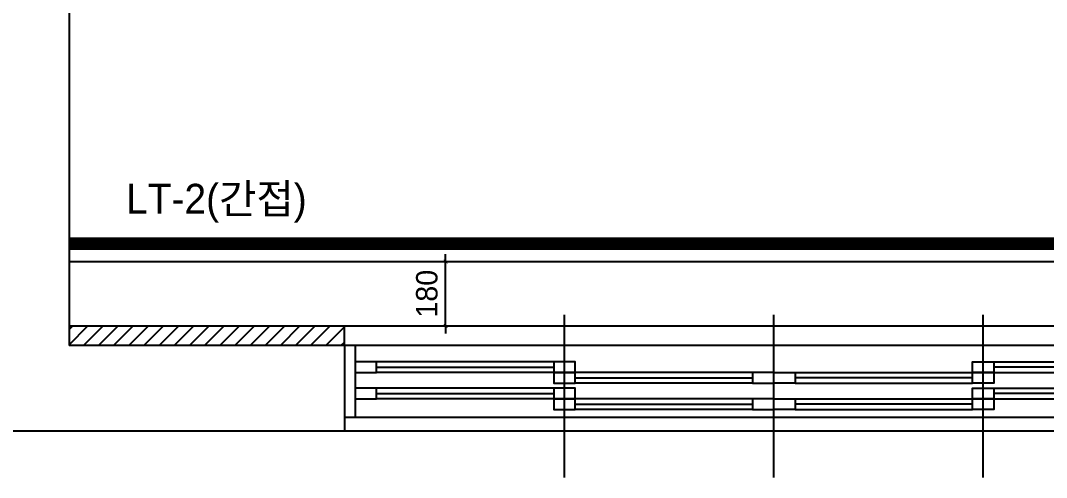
# Model space of a CAD drawing. Header units: inches. Extents: x 7740 to 83056, y -9304 to 75068.
# Drawn here: x 39914 to 42786, y 40108 to 41386 of the extents above; entities that cross this region are included whole.
import ezdxf
from ezdxf.enums import TextEntityAlignment as Align

# ---------------------------------------------------------------- set-up
doc = ezdxf.new("R2010")
doc.units = ezdxf.units.IN
doc.header["$LTSCALE"] = 50
doc.header["$MEASUREMENT"] = 0
doc.linetypes.add('HID', pattern=[2.3, 1.5, -0.8])
for name, color, linetype in [('02-WAL', 2, 'Continuous'), ('03-TEXT', 3, 'Continuous'), ('03-WAL NEW', 3, 'Continuous'), ('06-LIGHT', 4, 'Continuous'), ('07-DIM', 5, 'Continuous'), ('도면층2', 2, 'Continuous'), ('도면층4', 4, 'Continuous'), ('도면층5', 5, 'Continuous'), ('설비', 7, 'Continuous')]:
    doc.layers.add(name, color=color, linetype=linetype)
doc.styles.add('마감재', font='stylu.ttf')
doc.styles.add('코레일둥고', font='Korail_Round_Gothic_Medium.ttf')
doc.dimstyles.new('사본 벽치수 Copy of DIM-30', dxfattribs={"dimscale": 30, "dimtxt": 2, "dimasz": 0.7, "dimexe": 1, "dimexo": 1, "dimgap": 0.7, "dimtad": 1, "dimdec": 0, "dimzin": 1, "dimdsep": 46, "dimlunit": 6, "dimtxsty": '마감재', "dimblk": 'ARCHTICK', "dimcen": -0.09, "dimclrd": 256, "dimclre": 256, "dimclrt": 3, "dimadec": 0, "dimazin": 0, "dimtfac": 1, "dimtdec": 0, "dimtix": 1, "dimtmove": 2, "dimatfit": 0, "dimldrblk": 'ARCHTICK', "dimfxl": 0, "dimtolj": 1, "dimtzin": 0, "dimarcsym": 0})

# ---------------------------------------------------------------- blocks, each defined once
blk = doc.blocks.new('FLOORPLAN')
at = {"layer": '02-WAL'}
for p, q in [((39869.9, 45694.9), (39869.9, 42637.9)), ((43845.9, 42637.9), (39869.9, 42637.9)), ((40640.9, 42637.9), (40640.9, 42397.9)), ((44045.9, 42397.9), (32919.9, 42397.9))]:
    blk.add_line(p, q, dxfattribs=at)
at = {"layer": '도면층2'}
blk.add_line((40640.9, 42637.9), (40640.9, 42437.9), dxfattribs=at)
at = {"layer": '도면층4'}
for p, q in [((41257.2, 42268.7), (41257.2, 42723.7)), ((41843.4, 42268.7), (41843.4, 42723.7)), ((42429.7, 42268.7), (42429.7, 42723.7)), ((43045.9, 42637.9), (40640.9, 42637.9)), ((40640.9, 42637.9), (40640.9, 42437.9)), ((40670.9, 42637.9), (40670.9, 42437.9)), ((40730.9, 42577.5), (41227.2, 42577.5)), ((42955.9, 42577.5), (42459.7, 42577.5)), ((41287.2, 42547.5), (41783.4, 42547.5)), ((42399.7, 42547.5), (41903.4, 42547.5)), ((40730.9, 42503.7), (41227.2, 42503.7)), ((42955.9, 42503.7), (42459.7, 42503.7)), ((41287.2, 42473.7), (41783.4, 42473.7)), ((42399.7, 42473.7), (41903.4, 42473.7)), ((40640.9, 42437.9), (43045.9, 42437.9))]:
    blk.add_line(p, q, dxfattribs=at)
for points in [[(40670.9, 42592.5), (40670.9, 42562.5), (40730.9, 42562.5), (40730.9, 42592.5)], [(41227.2, 42592.5), (41227.2, 42562.5), (41287.2, 42562.5), (41287.2, 42592.5)], [(42459.7, 42592.5), (42459.7, 42562.5), (42399.7, 42562.5), (42399.7, 42592.5)], [(41227.2, 42562.5), (41227.2, 42532.5), (41287.2, 42532.5), (41287.2, 42562.5)], [(41783.4, 42562.5), (41783.4, 42532.5), (41843.4, 42532.5), (41843.4, 42562.5)], [(41903.4, 42562.5), (41903.4, 42532.5), (41843.4, 42532.5), (41843.4, 42562.5)], [(42459.7, 42562.5), (42459.7, 42532.5), (42399.7, 42532.5), (42399.7, 42562.5)], [(40670.9, 42518.7), (40670.9, 42488.7), (40730.9, 42488.7), (40730.9, 42518.7)], [(41227.2, 42518.7), (41227.2, 42488.7), (41287.2, 42488.7), (41287.2, 42518.7)], [(42459.7, 42518.7), (42459.7, 42488.7), (42399.7, 42488.7), (42399.7, 42518.7)], [(41227.2, 42488.7), (41227.2, 42458.7), (41287.2, 42458.7), (41287.2, 42488.7)], [(41783.4, 42488.7), (41783.4, 42458.7), (41843.4, 42458.7), (41843.4, 42488.7)], [(41903.4, 42488.7), (41903.4, 42458.7), (41843.4, 42458.7), (41843.4, 42488.7)], [(42459.7, 42488.7), (42459.7, 42458.7), (42399.7, 42458.7), (42399.7, 42488.7)]]:
    blk.add_lwpolyline(points, close=True, dxfattribs=at)
at = {"layer": '도면층5'}
for p, q in [((41227.2, 42592.5), (40730.9, 42592.5)), ((42459.7, 42592.5), (42955.9, 42592.5)), ((41227.2, 42562.5), (40730.9, 42562.5)), ((41783.4, 42562.5), (41287.2, 42562.5)), ((41903.4, 42562.5), (42399.7, 42562.5)), ((42459.7, 42562.5), (42955.9, 42562.5)), ((41227.2, 42518.7), (40730.9, 42518.7)), ((41783.4, 42532.5), (41287.2, 42532.5)), ((41903.4, 42532.5), (42399.7, 42532.5)), ((42459.7, 42518.7), (42955.9, 42518.7)), ((41227.2, 42488.7), (40730.9, 42488.7)), ((41783.4, 42488.7), (41287.2, 42488.7)), ((41903.4, 42488.7), (42399.7, 42488.7)), ((42459.7, 42488.7), (42955.9, 42488.7)), ((41783.4, 42458.7), (41287.2, 42458.7)), ((41903.4, 42458.7), (42399.7, 42458.7))]:
    blk.add_line(p, q, dxfattribs=at)
blk = doc.blocks.new('_ARCHTICK')
at = {"color": 0, "linetype": 'ByBlock', "const_width": 0.075}
blk.add_lwpolyline([(-0.25, -0.25), (0.25, 0.25)], dxfattribs=at)
blk = doc.blocks.new('*D518')
at = {"layer": '07-DIM', "lineweight": -2}
for p, q in [((41094.1, 40711.7), (41133.7, 40711.7)), ((41103.7, 40711.7), (41103.7, 40732.7)), ((41103.7, 40531.7), (41103.7, 40711.7)), ((41094.1, 40531.7), (41133.7, 40531.7)), ((41103.7, 40531.7), (41103.7, 40510.7))]:
    blk.add_line(p, q, dxfattribs=at)
at = {"layer": 'Defpoints', "color": 0}
for p in [(41064.1, 40711.7), (41103.7, 40711.7), (41064.1, 40531.7)]:
    blk.add_point(p, dxfattribs=at)
at = {"layer": '07-DIM', "lineweight": -2, "xscale": 21, "yscale": 21, "zscale": 21}
for p, rotation in [((41103.7, 40711.7), 270), ((41103.7, 40531.7), 90)]:
    blk.add_blockref('_ARCHTICK', p, dxfattribs=dict(at, rotation=rotation))
at = {"layer": '07-DIM', "color": 3, "insert": (41051.4, 40621.7), "char_height": 60, "attachment_point": 5, "rotation": 90, "style": '마감재'}
blk.add_mtext('\\A1;180', dxfattribs=at)

msp = doc.modelspace()

# ---------------------------------------------------------------- hatches: boundary and pattern name
at = {"layer": '03-WAL NEW'}
h = msp.add_hatch(dxfattribs=at)
h.set_pattern_fill('_USER', color=256, scale=30, angle=45, pattern_type=0)
h.set_pattern_definition([(45, (-2260.585, 31346.512), (-21.213203, 21.213203), [])])
h.paths.add_polyline_path([(33354.3, 42721.7), (33354.3, 43496.7), (33299.3, 43496.7), (33299.3, 42721.7)])
h.paths.add_polyline_path([(33354.3, 41216.7), (33299.3, 41216.7), (33299.3, 40436.7), (34004.3, 40436.7), (34004.3, 40491.7), (33354.3, 40491.7)])
h.paths.add_polyline_path([(36264.3, 40491.7), (35509.3, 40491.7), (35509.3, 40436.7), (36264.3, 40436.7)])
h.paths.add_polyline_path([(36774.3, 40491.7), (36464.3, 40491.7), (36464.3, 40436.7), (36774.3, 40436.7)])
h.paths.add_polyline_path([(39539.3, 40491.7), (39539.3, 40436.7), (39849.3, 40436.7), (39849.3, 40491.7)])
h.paths.add_polyline_path([(40049.3, 40531.7), (40049.3, 40476.7), (40820.3, 40476.7), (40820.3, 40531.7)])
h.paths.add_polyline_path([(43225.3, 40531.7), (43225.3, 40476.7), (44025.3, 40476.7), (44025.3, 41401.7), (43970.3, 41401.7), (43970.3, 40531.7)])
h.paths.add_polyline_path([(43970.3, 43533.7), (43970.3, 42601.7), (44025.3, 42601.7), (44025.3, 43533.7)])

# ---------------------------------------------------------------- linework, layer by layer
at = {"color": 10, "linetype": 'HID', "const_width": 36}
msp.add_lwpolyline([(40049.3, 40761.7), (43740.3, 40761.7), (43740.3, 43533.7)], dxfattribs=at)
at = {"layer": '03-TEXT'}
msp.add_lwpolyline([(40049.3, 40531.7), (43970.3, 40531.7), (43970.3, 43533.7)], dxfattribs=at)
at = {"layer": '03-WAL NEW'}
msp.add_line((40820.3, 40476.7), (40820.3, 40531.7), dxfattribs=at)
at = {"layer": '06-LIGHT'}
msp.add_lwpolyline([(40049.3, 40711.7), (43790.3, 40711.7), (43790.3, 43533.7)], dxfattribs=at)

# ---------------------------------------------------------------- block references
msp.add_blockref('FLOORPLAN', (179.4, -2161.2))

# ---------------------------------------------------------------- texts
at = {"layer": '설비', "color": 30, "style": '코레일둥고'}
msp.add_text('LT-2(간접)', height=83.33, dxfattribs=at).set_placement((40209, 40929.2), align=Align.TOP_LEFT)

# ---------------------------------------------------------------- dimensions: what is measured, and where the dimension line sits
at = {"layer": '07-DIM'}
dim = msp.add_linear_dim(base=(41103.7, 40711.7), p1=(41064.1, 40531.7), p2=(41064.1, 40711.7), angle=90, dimstyle='사본 벽치수 Copy of DIM-30', override={"dimfxl": 1.25}, dxfattribs=at)
dim.commit()
dim.dimension.update_dxf_attribs({"geometry": '*D518', "text_midpoint": (41051.4, 40621.7)})

doc.saveas('drawing.dxf')
